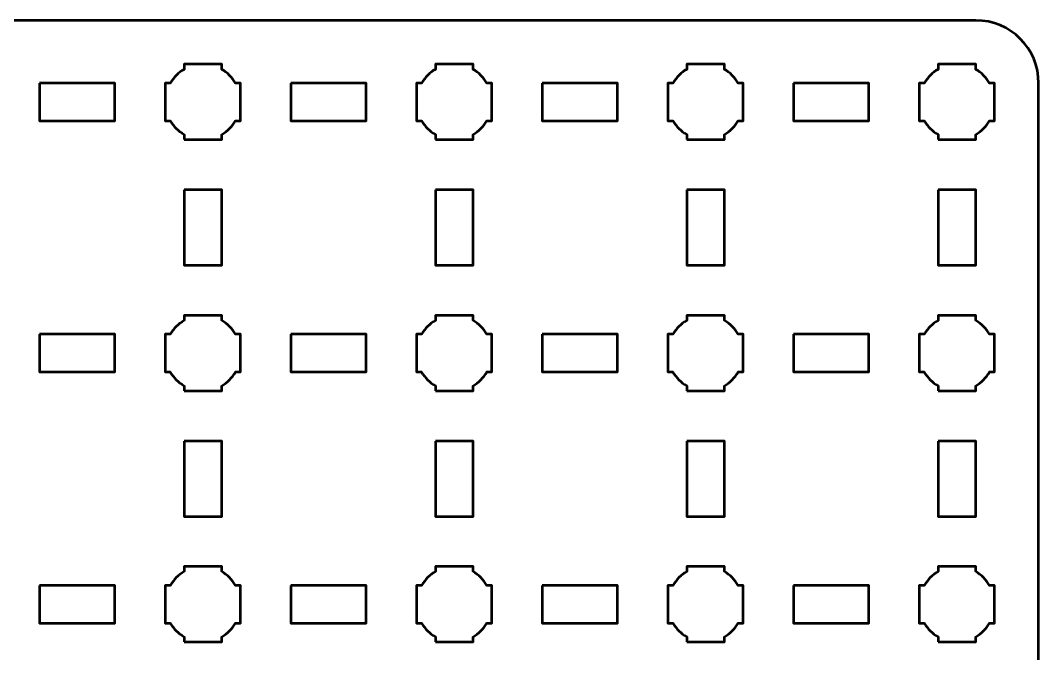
# Model space of a CAD drawing. Header units: centimetres. Extents: x -244 to 242, y -245 to 234.
# Drawn here: x -195.95 to -187.85, y -81.24 to -76.2 of the extents above; entities that cross this region are included whole.
import ezdxf

# ---------------------------------------------------------------- set-up
doc = ezdxf.new("R2010")
doc.units = ezdxf.units.CM
doc.header["$MEASUREMENT"] = 0
doc.layers.add('Layer 1', color=7, linetype='Continuous')

msp = doc.modelspace()

# ---------------------------------------------------------------- linework, layer by layer
at = {"layer": 'Layer 1', "lineweight": 53}
for points, knots in [([(-202.64993, -76.19995), (-202.64993, -76.19995), (-188.35007, -76.19995), (-188.35007, -76.19995), (-188.35007, -76.19995), (-188.07293, -76.19995), (-187.84997, -76.42305), (-187.84997, -76.70005), (-187.84997, -76.70005), (-187.84997, -76.70005), (-187.84997, -84.99995), (-187.84997, -84.99995), (-187.84997, -84.99995), (-187.84997, -85.27695), (-188.07293, -85.50005), (-188.35007, -85.50005), (-188.35007, -85.50005), (-188.35007, -85.50005), (-202.64993, -85.50005), (-202.64993, -85.50005), (-202.64993, -85.50005), (-202.92693, -85.50005), (-203.15003, -85.27695), (-203.15003, -84.99995), (-203.15003, -84.99995), (-203.15003, -84.99995), (-203.15003, -76.70005), (-203.15003, -76.70005), (-203.15003, -76.70005), (-203.15003, -76.42305), (-202.92693, -76.19995), (-202.64993, -76.19995)], [0, 0, 0, 0, 0.125, 0.125, 0.125, 0.125, 0.25, 0.25, 0.25, 0.25, 0.375, 0.375, 0.375, 0.375, 0.5, 0.5, 0.5, 0.5, 0.625, 0.625, 0.625, 0.625, 0.75, 0.75, 0.75, 0.75, 0.875, 0.875, 0.875, 0.875, 1, 1, 1, 1]), ([(-194.65003, -77.14998), (-194.65003, -77.14998), (-194.65003, -77.10987), (-194.65003, -77.10987), (-194.65003, -77.10987), (-194.69551, -77.08355), (-194.73354, -77.04552), (-194.75985, -77.00005), (-194.75985, -77.00005), (-194.75985, -77.00005), (-194.79996, -77.00005), (-194.79996, -77.00005), (-194.79996, -77.00005), (-194.79996, -77.00005), (-194.79996, -76.84998), (-194.79996, -76.84998), (-194.79996, -76.84998), (-194.79996, -76.84998), (-194.79996, -76.70005), (-194.79996, -76.70005), (-194.79996, -76.70005), (-194.79996, -76.70005), (-194.75985, -76.70005), (-194.75985, -76.70005), (-194.75985, -76.70005), (-194.73354, -76.65444), (-194.69551, -76.61651), (-194.65003, -76.59019), (-194.65003, -76.59019), (-194.65003, -76.59019), (-194.65003, -76.54998), (-194.65003, -76.54998), (-194.65003, -76.54998), (-194.65003, -76.54998), (-194.49996, -76.54998), (-194.49996, -76.54998), (-194.49996, -76.54998), (-194.49996, -76.54998), (-194.35003, -76.54998), (-194.35003, -76.54998), (-194.35003, -76.54998), (-194.35003, -76.54998), (-194.35003, -76.59019), (-194.35003, -76.59019), (-194.35003, -76.59019), (-194.30442, -76.61651), (-194.26653, -76.65444), (-194.24021, -76.70005), (-194.24021, -76.70005), (-194.24021, -76.70005), (-194.19996, -76.70005), (-194.19996, -76.70005), (-194.19996, -76.70005), (-194.19996, -76.70005), (-194.19996, -76.84998), (-194.19996, -76.84998), (-194.19996, -76.84998), (-194.19996, -76.84998), (-194.19996, -77.00005), (-194.19996, -77.00005), (-194.19996, -77.00005), (-194.19996, -77.00005), (-194.24021, -77.00005), (-194.24021, -77.00005), (-194.24021, -77.00005), (-194.26653, -77.04552), (-194.30442, -77.08355), (-194.35003, -77.10987), (-194.35003, -77.10987), (-194.35003, -77.10987), (-194.35003, -77.14998), (-194.35003, -77.14998), (-194.35003, -77.14998), (-194.35003, -77.14998), (-194.49996, -77.14998), (-194.49996, -77.14998), (-194.49996, -77.14998), (-194.49996, -77.14998), (-194.65003, -77.14998), (-194.65003, -77.14998)], [0, 0, 0, 0, 0.05, 0.05, 0.05, 0.05, 0.1, 0.1, 0.1, 0.1, 0.15, 0.15, 0.15, 0.15, 0.2, 0.2, 0.2, 0.2, 0.25, 0.25, 0.25, 0.25, 0.3, 0.3, 0.3, 0.3, 0.35, 0.35, 0.35, 0.35, 0.4, 0.4, 0.4, 0.4, 0.45, 0.45, 0.45, 0.45, 0.5, 0.5, 0.5, 0.5, 0.55, 0.55, 0.55, 0.55, 0.6, 0.6, 0.6, 0.6, 0.65, 0.65, 0.65, 0.65, 0.7, 0.7, 0.7, 0.7, 0.75, 0.75, 0.75, 0.75, 0.8, 0.8, 0.8, 0.8, 0.85, 0.85, 0.85, 0.85, 0.9, 0.9, 0.9, 0.9, 0.95, 0.95, 0.95, 0.95, 1, 1, 1, 1]), ([(-192.65007, -77.14998), (-192.65007, -77.14998), (-192.65007, -77.10987), (-192.65007, -77.10987), (-192.65007, -77.10987), (-192.69554, -77.08355), (-192.73346, -77.04552), (-192.75992, -77.00005), (-192.75992, -77.00005), (-192.75992, -77.00005), (-192.8, -77.00005), (-192.8, -77.00005), (-192.8, -77.00005), (-192.8, -77.00005), (-192.8, -76.84998), (-192.8, -76.84998), (-192.8, -76.84998), (-192.8, -76.84998), (-192.8, -76.70005), (-192.8, -76.70005), (-192.8, -76.70005), (-192.8, -76.70005), (-192.75992, -76.70005), (-192.75992, -76.70005), (-192.75992, -76.70005), (-192.73346, -76.65444), (-192.69554, -76.61651), (-192.65007, -76.59019), (-192.65007, -76.59019), (-192.65007, -76.59019), (-192.65007, -76.54998), (-192.65007, -76.54998), (-192.65007, -76.54998), (-192.65007, -76.54998), (-192.49999, -76.54998), (-192.49999, -76.54998), (-192.49999, -76.54998), (-192.49999, -76.54998), (-192.35006, -76.54998), (-192.35006, -76.54998), (-192.35006, -76.54998), (-192.35006, -76.54998), (-192.35006, -76.59019), (-192.35006, -76.59019), (-192.35006, -76.59019), (-192.30449, -76.61651), (-192.26656, -76.65444), (-192.2401, -76.70005), (-192.2401, -76.70005), (-192.2401, -76.70005), (-192.20003, -76.70005), (-192.20003, -76.70005), (-192.20003, -76.70005), (-192.20003, -76.70005), (-192.20003, -76.84998), (-192.20003, -76.84998), (-192.20003, -76.84998), (-192.20003, -76.84998), (-192.20003, -77.00005), (-192.20003, -77.00005), (-192.20003, -77.00005), (-192.20003, -77.00005), (-192.2401, -77.00005), (-192.2401, -77.00005), (-192.2401, -77.00005), (-192.26656, -77.04552), (-192.30449, -77.08355), (-192.35006, -77.10987), (-192.35006, -77.10987), (-192.35006, -77.10987), (-192.35006, -77.14998), (-192.35006, -77.14998), (-192.35006, -77.14998), (-192.35006, -77.14998), (-192.49999, -77.14998), (-192.49999, -77.14998), (-192.49999, -77.14998), (-192.49999, -77.14998), (-192.65007, -77.14998), (-192.65007, -77.14998)], [0, 0, 0, 0, 0.05, 0.05, 0.05, 0.05, 0.1, 0.1, 0.1, 0.1, 0.15, 0.15, 0.15, 0.15, 0.2, 0.2, 0.2, 0.2, 0.25, 0.25, 0.25, 0.25, 0.3, 0.3, 0.3, 0.3, 0.35, 0.35, 0.35, 0.35, 0.4, 0.4, 0.4, 0.4, 0.45, 0.45, 0.45, 0.45, 0.5, 0.5, 0.5, 0.5, 0.55, 0.55, 0.55, 0.55, 0.6, 0.6, 0.6, 0.6, 0.65, 0.65, 0.65, 0.65, 0.7, 0.7, 0.7, 0.7, 0.75, 0.75, 0.75, 0.75, 0.8, 0.8, 0.8, 0.8, 0.85, 0.85, 0.85, 0.85, 0.9, 0.9, 0.9, 0.9, 0.95, 0.95, 0.95, 0.95, 1, 1, 1, 1]), ([(-190.64999, -77.14998), (-190.64999, -77.14998), (-190.64999, -77.10987), (-190.64999, -77.10987), (-190.64999, -77.10987), (-190.69561, -77.08355), (-190.7335, -77.04552), (-190.75981, -77.00005), (-190.75981, -77.00005), (-190.75981, -77.00005), (-190.80006, -77.00005), (-190.80006, -77.00005), (-190.80006, -77.00005), (-190.80006, -77.00005), (-190.80006, -76.84998), (-190.80006, -76.84998), (-190.80006, -76.84998), (-190.80006, -76.84998), (-190.80006, -76.70005), (-190.80006, -76.70005), (-190.80006, -76.70005), (-190.80006, -76.70005), (-190.75981, -76.70005), (-190.75981, -76.70005), (-190.75981, -76.70005), (-190.7335, -76.65444), (-190.69561, -76.61651), (-190.64999, -76.59019), (-190.64999, -76.59019), (-190.64999, -76.59019), (-190.64999, -76.54998), (-190.64999, -76.54998), (-190.64999, -76.54998), (-190.64999, -76.54998), (-190.50006, -76.54998), (-190.50006, -76.54998), (-190.50006, -76.54998), (-190.50006, -76.54998), (-190.34999, -76.54998), (-190.34999, -76.54998), (-190.34999, -76.54998), (-190.34999, -76.54998), (-190.34999, -76.59019), (-190.34999, -76.59019), (-190.34999, -76.59019), (-190.30452, -76.61651), (-190.26649, -76.65444), (-190.24017, -76.70005), (-190.24017, -76.70005), (-190.24017, -76.70005), (-190.20006, -76.70005), (-190.20006, -76.70005), (-190.20006, -76.70005), (-190.20006, -76.70005), (-190.20006, -76.84998), (-190.20006, -76.84998), (-190.20006, -76.84998), (-190.20006, -76.84998), (-190.20006, -77.00005), (-190.20006, -77.00005), (-190.20006, -77.00005), (-190.20006, -77.00005), (-190.24017, -77.00005), (-190.24017, -77.00005), (-190.24017, -77.00005), (-190.26649, -77.04552), (-190.30452, -77.08355), (-190.34999, -77.10987), (-190.34999, -77.10987), (-190.34999, -77.10987), (-190.34999, -77.14998), (-190.34999, -77.14998), (-190.34999, -77.14998), (-190.34999, -77.14998), (-190.50006, -77.14998), (-190.50006, -77.14998), (-190.50006, -77.14998), (-190.50006, -77.14998), (-190.64999, -77.14998), (-190.64999, -77.14998)], [0, 0, 0, 0, 0.05, 0.05, 0.05, 0.05, 0.1, 0.1, 0.1, 0.1, 0.15, 0.15, 0.15, 0.15, 0.2, 0.2, 0.2, 0.2, 0.25, 0.25, 0.25, 0.25, 0.3, 0.3, 0.3, 0.3, 0.35, 0.35, 0.35, 0.35, 0.4, 0.4, 0.4, 0.4, 0.45, 0.45, 0.45, 0.45, 0.5, 0.5, 0.5, 0.5, 0.55, 0.55, 0.55, 0.55, 0.6, 0.6, 0.6, 0.6, 0.65, 0.65, 0.65, 0.65, 0.7, 0.7, 0.7, 0.7, 0.75, 0.75, 0.75, 0.75, 0.8, 0.8, 0.8, 0.8, 0.85, 0.85, 0.85, 0.85, 0.9, 0.9, 0.9, 0.9, 0.95, 0.95, 0.95, 0.95, 1, 1, 1, 1]), ([(-188.65007, -77.14998), (-188.65007, -77.14998), (-188.65007, -77.10987), (-188.65007, -77.10987), (-188.65007, -77.10987), (-188.69554, -77.08355), (-188.73357, -77.04552), (-188.75989, -77.00005), (-188.75989, -77.00005), (-188.75989, -77.00005), (-188.8, -77.00005), (-188.8, -77.00005), (-188.8, -77.00005), (-188.8, -77.00005), (-188.8, -76.84998), (-188.8, -76.84998), (-188.8, -76.84998), (-188.8, -76.84998), (-188.8, -76.70005), (-188.8, -76.70005), (-188.8, -76.70005), (-188.8, -76.70005), (-188.75989, -76.70005), (-188.75989, -76.70005), (-188.75989, -76.70005), (-188.73357, -76.65444), (-188.69554, -76.61651), (-188.65007, -76.59019), (-188.65007, -76.59019), (-188.65007, -76.59019), (-188.65007, -76.54998), (-188.65007, -76.54998), (-188.65007, -76.54998), (-188.65007, -76.54998), (-188.5, -76.54998), (-188.5, -76.54998), (-188.5, -76.54998), (-188.5, -76.54998), (-188.35007, -76.54998), (-188.35007, -76.54998), (-188.35007, -76.54998), (-188.35007, -76.54998), (-188.35007, -76.59019), (-188.35007, -76.59019), (-188.35007, -76.59019), (-188.30445, -76.61651), (-188.26657, -76.65444), (-188.24021, -76.70005), (-188.24021, -76.70005), (-188.24021, -76.70005), (-188.2, -76.70005), (-188.2, -76.70005), (-188.2, -76.70005), (-188.2, -76.70005), (-188.2, -76.84998), (-188.2, -76.84998), (-188.2, -76.84998), (-188.2, -76.84998), (-188.2, -77.00005), (-188.2, -77.00005), (-188.2, -77.00005), (-188.2, -77.00005), (-188.24021, -77.00005), (-188.24021, -77.00005), (-188.24021, -77.00005), (-188.26657, -77.04552), (-188.30445, -77.08355), (-188.35007, -77.10987), (-188.35007, -77.10987), (-188.35007, -77.10987), (-188.35007, -77.14998), (-188.35007, -77.14998), (-188.35007, -77.14998), (-188.35007, -77.14998), (-188.5, -77.14998), (-188.5, -77.14998), (-188.5, -77.14998), (-188.5, -77.14998), (-188.65007, -77.14998), (-188.65007, -77.14998)], [0, 0, 0, 0, 0.05, 0.05, 0.05, 0.05, 0.1, 0.1, 0.1, 0.1, 0.15, 0.15, 0.15, 0.15, 0.2, 0.2, 0.2, 0.2, 0.25, 0.25, 0.25, 0.25, 0.3, 0.3, 0.3, 0.3, 0.35, 0.35, 0.35, 0.35, 0.4, 0.4, 0.4, 0.4, 0.45, 0.45, 0.45, 0.45, 0.5, 0.5, 0.5, 0.5, 0.55, 0.55, 0.55, 0.55, 0.6, 0.6, 0.6, 0.6, 0.65, 0.65, 0.65, 0.65, 0.7, 0.7, 0.7, 0.7, 0.75, 0.75, 0.75, 0.75, 0.8, 0.8, 0.8, 0.8, 0.85, 0.85, 0.85, 0.85, 0.9, 0.9, 0.9, 0.9, 0.95, 0.95, 0.95, 0.95, 1, 1, 1, 1]), ([(-195.79998, -76.70005), (-195.79998, -76.70005), (-195.19998, -76.70005), (-195.19998, -76.70005), (-195.19998, -76.70005), (-195.19998, -76.70005), (-195.19998, -77.00005), (-195.19998, -77.00005), (-195.19998, -77.00005), (-195.19998, -77.00005), (-195.79998, -77.00005), (-195.79998, -77.00005), (-195.79998, -77.00005), (-195.79998, -77.00005), (-195.79998, -76.70005), (-195.79998, -76.70005)], [0, 0, 0, 0, 0.25, 0.25, 0.25, 0.25, 0.5, 0.5, 0.5, 0.5, 0.75, 0.75, 0.75, 0.75, 1, 1, 1, 1]), ([(-193.80005, -76.70005), (-193.80005, -76.70005), (-193.20005, -76.70005), (-193.20005, -76.70005), (-193.20005, -76.70005), (-193.20005, -76.70005), (-193.20005, -77.00005), (-193.20005, -77.00005), (-193.20005, -77.00005), (-193.20005, -77.00005), (-193.80005, -77.00005), (-193.80005, -77.00005), (-193.80005, -77.00005), (-193.80005, -77.00005), (-193.80005, -76.70005), (-193.80005, -76.70005)], [0, 0, 0, 0, 0.25, 0.25, 0.25, 0.25, 0.5, 0.5, 0.5, 0.5, 0.75, 0.75, 0.75, 0.75, 1, 1, 1, 1]), ([(-191.79998, -76.70005), (-191.79998, -76.70005), (-191.19997, -76.70005), (-191.19997, -76.70005), (-191.19997, -76.70005), (-191.19997, -76.70005), (-191.19997, -77.00005), (-191.19997, -77.00005), (-191.19997, -77.00005), (-191.19997, -77.00005), (-191.79998, -77.00005), (-191.79998, -77.00005), (-191.79998, -77.00005), (-191.79998, -77.00005), (-191.79998, -76.70005), (-191.79998, -76.70005)], [0, 0, 0, 0, 0.25, 0.25, 0.25, 0.25, 0.5, 0.5, 0.5, 0.5, 0.75, 0.75, 0.75, 0.75, 1, 1, 1, 1]), ([(-189.80001, -76.70005), (-189.80001, -76.70005), (-189.20001, -76.70005), (-189.20001, -76.70005), (-189.20001, -76.70005), (-189.20001, -76.70005), (-189.20001, -77.00005), (-189.20001, -77.00005), (-189.20001, -77.00005), (-189.20001, -77.00005), (-189.80001, -77.00005), (-189.80001, -77.00005), (-189.80001, -77.00005), (-189.80001, -77.00005), (-189.80001, -76.70005), (-189.80001, -76.70005)], [0, 0, 0, 0, 0.25, 0.25, 0.25, 0.25, 0.5, 0.5, 0.5, 0.5, 0.75, 0.75, 0.75, 0.75, 1, 1, 1, 1]), ([(-194.65003, -77.55), (-194.65003, -77.55), (-194.35003, -77.55), (-194.35003, -77.55), (-194.35003, -77.55), (-194.35003, -77.55), (-194.35003, -78.15), (-194.35003, -78.15), (-194.35003, -78.15), (-194.35003, -78.15), (-194.65003, -78.15), (-194.65003, -78.15), (-194.65003, -78.15), (-194.65003, -78.15), (-194.65003, -77.55), (-194.65003, -77.55)], [0, 0, 0, 0, 0.25, 0.25, 0.25, 0.25, 0.5, 0.5, 0.5, 0.5, 0.75, 0.75, 0.75, 0.75, 1, 1, 1, 1]), ([(-192.64993, -77.55), (-192.64993, -77.55), (-192.34992, -77.55), (-192.34992, -77.55), (-192.34992, -77.55), (-192.34992, -77.55), (-192.34992, -78.15), (-192.34992, -78.15), (-192.34992, -78.15), (-192.34992, -78.15), (-192.64993, -78.15), (-192.64993, -78.15), (-192.64993, -78.15), (-192.64993, -78.15), (-192.64993, -77.55), (-192.64993, -77.55)], [0, 0, 0, 0, 0.25, 0.25, 0.25, 0.25, 0.5, 0.5, 0.5, 0.5, 0.75, 0.75, 0.75, 0.75, 1, 1, 1, 1]), ([(-190.64999, -77.55), (-190.64999, -77.55), (-190.34999, -77.55), (-190.34999, -77.55), (-190.34999, -77.55), (-190.34999, -77.55), (-190.34999, -78.15), (-190.34999, -78.15), (-190.34999, -78.15), (-190.34999, -78.15), (-190.64999, -78.15), (-190.64999, -78.15), (-190.64999, -78.15), (-190.64999, -78.15), (-190.64999, -77.55), (-190.64999, -77.55)], [0, 0, 0, 0, 0.25, 0.25, 0.25, 0.25, 0.5, 0.5, 0.5, 0.5, 0.75, 0.75, 0.75, 0.75, 1, 1, 1, 1]), ([(-188.65007, -77.55), (-188.65007, -77.55), (-188.35007, -77.55), (-188.35007, -77.55), (-188.35007, -77.55), (-188.35007, -77.55), (-188.35007, -78.15), (-188.35007, -78.15), (-188.35007, -78.15), (-188.35007, -78.15), (-188.65007, -78.15), (-188.65007, -78.15), (-188.65007, -78.15), (-188.65007, -78.15), (-188.65007, -77.55), (-188.65007, -77.55)], [0, 0, 0, 0, 0.25, 0.25, 0.25, 0.25, 0.5, 0.5, 0.5, 0.5, 0.75, 0.75, 0.75, 0.75, 1, 1, 1, 1]), ([(-194.65003, -79.15006), (-194.65003, -79.15006), (-194.65003, -79.1098), (-194.65003, -79.1098), (-194.65003, -79.1098), (-194.69551, -79.08349), (-194.73354, -79.04546), (-194.75985, -78.99998), (-194.75985, -78.99998), (-194.75985, -78.99998), (-194.79996, -78.99998), (-194.79996, -78.99998), (-194.79996, -78.99998), (-194.79996, -78.99998), (-194.79996, -78.85005), (-194.79996, -78.85005), (-194.79996, -78.85005), (-194.79996, -78.85005), (-194.79996, -78.69998), (-194.79996, -78.69998), (-194.79996, -78.69998), (-194.79996, -78.69998), (-194.75985, -78.69998), (-194.75985, -78.69998), (-194.75985, -78.69998), (-194.73354, -78.65451), (-194.69551, -78.61648), (-194.65003, -78.59016), (-194.65003, -78.59016), (-194.65003, -78.59016), (-194.65003, -78.55005), (-194.65003, -78.55005), (-194.65003, -78.55005), (-194.65003, -78.55005), (-194.49996, -78.55005), (-194.49996, -78.55005), (-194.49996, -78.55005), (-194.49996, -78.55005), (-194.35003, -78.55005), (-194.35003, -78.55005), (-194.35003, -78.55005), (-194.35003, -78.55005), (-194.35003, -78.59016), (-194.35003, -78.59016), (-194.35003, -78.59016), (-194.30442, -78.61648), (-194.26653, -78.65451), (-194.24021, -78.69998), (-194.24021, -78.69998), (-194.24021, -78.69998), (-194.19996, -78.69998), (-194.19996, -78.69998), (-194.19996, -78.69998), (-194.19996, -78.69998), (-194.19996, -78.85005), (-194.19996, -78.85005), (-194.19996, -78.85005), (-194.19996, -78.85005), (-194.19996, -78.99998), (-194.19996, -78.99998), (-194.19996, -78.99998), (-194.19996, -78.99998), (-194.24021, -78.99998), (-194.24021, -78.99998), (-194.24021, -78.99998), (-194.26653, -79.04546), (-194.30442, -79.08349), (-194.35003, -79.1098), (-194.35003, -79.1098), (-194.35003, -79.1098), (-194.35003, -79.15006), (-194.35003, -79.15006), (-194.35003, -79.15006), (-194.35003, -79.15006), (-194.49996, -79.15006), (-194.49996, -79.15006), (-194.49996, -79.15006), (-194.49996, -79.15006), (-194.65003, -79.15006), (-194.65003, -79.15006)], [0, 0, 0, 0, 0.05, 0.05, 0.05, 0.05, 0.1, 0.1, 0.1, 0.1, 0.15, 0.15, 0.15, 0.15, 0.2, 0.2, 0.2, 0.2, 0.25, 0.25, 0.25, 0.25, 0.3, 0.3, 0.3, 0.3, 0.35, 0.35, 0.35, 0.35, 0.4, 0.4, 0.4, 0.4, 0.45, 0.45, 0.45, 0.45, 0.5, 0.5, 0.5, 0.5, 0.55, 0.55, 0.55, 0.55, 0.6, 0.6, 0.6, 0.6, 0.65, 0.65, 0.65, 0.65, 0.7, 0.7, 0.7, 0.7, 0.75, 0.75, 0.75, 0.75, 0.8, 0.8, 0.8, 0.8, 0.85, 0.85, 0.85, 0.85, 0.9, 0.9, 0.9, 0.9, 0.95, 0.95, 0.95, 0.95, 1, 1, 1, 1]), ([(-192.65007, -79.15006), (-192.65007, -79.15006), (-192.65007, -79.1098), (-192.65007, -79.1098), (-192.65007, -79.1098), (-192.69554, -79.08349), (-192.73346, -79.04546), (-192.75992, -78.99998), (-192.75992, -78.99998), (-192.75992, -78.99998), (-192.8, -78.99998), (-192.8, -78.99998), (-192.8, -78.99998), (-192.8, -78.99998), (-192.8, -78.85005), (-192.8, -78.85005), (-192.8, -78.85005), (-192.8, -78.85005), (-192.8, -78.69998), (-192.8, -78.69998), (-192.8, -78.69998), (-192.8, -78.69998), (-192.75992, -78.69998), (-192.75992, -78.69998), (-192.75992, -78.69998), (-192.73346, -78.65451), (-192.69554, -78.61648), (-192.65007, -78.59016), (-192.65007, -78.59016), (-192.65007, -78.59016), (-192.65007, -78.55005), (-192.65007, -78.55005), (-192.65007, -78.55005), (-192.65007, -78.55005), (-192.49999, -78.55005), (-192.49999, -78.55005), (-192.49999, -78.55005), (-192.49999, -78.55005), (-192.35006, -78.55005), (-192.35006, -78.55005), (-192.35006, -78.55005), (-192.35006, -78.55005), (-192.35006, -78.59016), (-192.35006, -78.59016), (-192.35006, -78.59016), (-192.30449, -78.61648), (-192.26656, -78.65451), (-192.2401, -78.69998), (-192.2401, -78.69998), (-192.2401, -78.69998), (-192.20003, -78.69998), (-192.20003, -78.69998), (-192.20003, -78.69998), (-192.20003, -78.69998), (-192.20003, -78.85005), (-192.20003, -78.85005), (-192.20003, -78.85005), (-192.20003, -78.85005), (-192.20003, -78.99998), (-192.20003, -78.99998), (-192.20003, -78.99998), (-192.20003, -78.99998), (-192.2401, -78.99998), (-192.2401, -78.99998), (-192.2401, -78.99998), (-192.26656, -79.04546), (-192.30449, -79.08349), (-192.35006, -79.1098), (-192.35006, -79.1098), (-192.35006, -79.1098), (-192.35006, -79.15006), (-192.35006, -79.15006), (-192.35006, -79.15006), (-192.35006, -79.15006), (-192.49999, -79.15006), (-192.49999, -79.15006), (-192.49999, -79.15006), (-192.49999, -79.15006), (-192.65007, -79.15006), (-192.65007, -79.15006)], [0, 0, 0, 0, 0.05, 0.05, 0.05, 0.05, 0.1, 0.1, 0.1, 0.1, 0.15, 0.15, 0.15, 0.15, 0.2, 0.2, 0.2, 0.2, 0.25, 0.25, 0.25, 0.25, 0.3, 0.3, 0.3, 0.3, 0.35, 0.35, 0.35, 0.35, 0.4, 0.4, 0.4, 0.4, 0.45, 0.45, 0.45, 0.45, 0.5, 0.5, 0.5, 0.5, 0.55, 0.55, 0.55, 0.55, 0.6, 0.6, 0.6, 0.6, 0.65, 0.65, 0.65, 0.65, 0.7, 0.7, 0.7, 0.7, 0.75, 0.75, 0.75, 0.75, 0.8, 0.8, 0.8, 0.8, 0.85, 0.85, 0.85, 0.85, 0.9, 0.9, 0.9, 0.9, 0.95, 0.95, 0.95, 0.95, 1, 1, 1, 1]), ([(-190.64999, -79.15006), (-190.64999, -79.15006), (-190.64999, -79.1098), (-190.64999, -79.1098), (-190.64999, -79.1098), (-190.69561, -79.08349), (-190.7335, -79.04546), (-190.75981, -78.99998), (-190.75981, -78.99998), (-190.75981, -78.99998), (-190.80006, -78.99998), (-190.80006, -78.99998), (-190.80006, -78.99998), (-190.80006, -78.99998), (-190.80006, -78.85005), (-190.80006, -78.85005), (-190.80006, -78.85005), (-190.80006, -78.85005), (-190.80006, -78.69998), (-190.80006, -78.69998), (-190.80006, -78.69998), (-190.80006, -78.69998), (-190.75981, -78.69998), (-190.75981, -78.69998), (-190.75981, -78.69998), (-190.7335, -78.65451), (-190.69561, -78.61648), (-190.64999, -78.59016), (-190.64999, -78.59016), (-190.64999, -78.59016), (-190.64999, -78.55005), (-190.64999, -78.55005), (-190.64999, -78.55005), (-190.64999, -78.55005), (-190.50006, -78.55005), (-190.50006, -78.55005), (-190.50006, -78.55005), (-190.50006, -78.55005), (-190.34999, -78.55005), (-190.34999, -78.55005), (-190.34999, -78.55005), (-190.34999, -78.55005), (-190.34999, -78.59016), (-190.34999, -78.59016), (-190.34999, -78.59016), (-190.30452, -78.61648), (-190.26649, -78.65451), (-190.24017, -78.69998), (-190.24017, -78.69998), (-190.24017, -78.69998), (-190.20006, -78.69998), (-190.20006, -78.69998), (-190.20006, -78.69998), (-190.20006, -78.69998), (-190.20006, -78.85005), (-190.20006, -78.85005), (-190.20006, -78.85005), (-190.20006, -78.85005), (-190.20006, -78.99998), (-190.20006, -78.99998), (-190.20006, -78.99998), (-190.20006, -78.99998), (-190.24017, -78.99998), (-190.24017, -78.99998), (-190.24017, -78.99998), (-190.26649, -79.04546), (-190.30452, -79.08349), (-190.34999, -79.1098), (-190.34999, -79.1098), (-190.34999, -79.1098), (-190.34999, -79.15006), (-190.34999, -79.15006), (-190.34999, -79.15006), (-190.34999, -79.15006), (-190.50006, -79.15006), (-190.50006, -79.15006), (-190.50006, -79.15006), (-190.50006, -79.15006), (-190.64999, -79.15006), (-190.64999, -79.15006)], [0, 0, 0, 0, 0.05, 0.05, 0.05, 0.05, 0.1, 0.1, 0.1, 0.1, 0.15, 0.15, 0.15, 0.15, 0.2, 0.2, 0.2, 0.2, 0.25, 0.25, 0.25, 0.25, 0.3, 0.3, 0.3, 0.3, 0.35, 0.35, 0.35, 0.35, 0.4, 0.4, 0.4, 0.4, 0.45, 0.45, 0.45, 0.45, 0.5, 0.5, 0.5, 0.5, 0.55, 0.55, 0.55, 0.55, 0.6, 0.6, 0.6, 0.6, 0.65, 0.65, 0.65, 0.65, 0.7, 0.7, 0.7, 0.7, 0.75, 0.75, 0.75, 0.75, 0.8, 0.8, 0.8, 0.8, 0.85, 0.85, 0.85, 0.85, 0.9, 0.9, 0.9, 0.9, 0.95, 0.95, 0.95, 0.95, 1, 1, 1, 1]), ([(-188.65007, -79.15006), (-188.65007, -79.15006), (-188.65007, -79.1098), (-188.65007, -79.1098), (-188.65007, -79.1098), (-188.69554, -79.08349), (-188.73357, -79.04546), (-188.75989, -78.99998), (-188.75989, -78.99998), (-188.75989, -78.99998), (-188.8, -78.99998), (-188.8, -78.99998), (-188.8, -78.99998), (-188.8, -78.99998), (-188.8, -78.85005), (-188.8, -78.85005), (-188.8, -78.85005), (-188.8, -78.85005), (-188.8, -78.69998), (-188.8, -78.69998), (-188.8, -78.69998), (-188.8, -78.69998), (-188.75989, -78.69998), (-188.75989, -78.69998), (-188.75989, -78.69998), (-188.73357, -78.65451), (-188.69554, -78.61648), (-188.65007, -78.59016), (-188.65007, -78.59016), (-188.65007, -78.59016), (-188.65007, -78.55005), (-188.65007, -78.55005), (-188.65007, -78.55005), (-188.65007, -78.55005), (-188.5, -78.55005), (-188.5, -78.55005), (-188.5, -78.55005), (-188.5, -78.55005), (-188.35007, -78.55005), (-188.35007, -78.55005), (-188.35007, -78.55005), (-188.35007, -78.55005), (-188.35007, -78.59016), (-188.35007, -78.59016), (-188.35007, -78.59016), (-188.30445, -78.61648), (-188.26657, -78.65451), (-188.24021, -78.69998), (-188.24021, -78.69998), (-188.24021, -78.69998), (-188.2, -78.69998), (-188.2, -78.69998), (-188.2, -78.69998), (-188.2, -78.69998), (-188.2, -78.85005), (-188.2, -78.85005), (-188.2, -78.85005), (-188.2, -78.85005), (-188.2, -78.99998), (-188.2, -78.99998), (-188.2, -78.99998), (-188.2, -78.99998), (-188.24021, -78.99998), (-188.24021, -78.99998), (-188.24021, -78.99998), (-188.26657, -79.04546), (-188.30445, -79.08349), (-188.35007, -79.1098), (-188.35007, -79.1098), (-188.35007, -79.1098), (-188.35007, -79.15006), (-188.35007, -79.15006), (-188.35007, -79.15006), (-188.35007, -79.15006), (-188.5, -79.15006), (-188.5, -79.15006), (-188.5, -79.15006), (-188.5, -79.15006), (-188.65007, -79.15006), (-188.65007, -79.15006)], [0, 0, 0, 0, 0.05, 0.05, 0.05, 0.05, 0.1, 0.1, 0.1, 0.1, 0.15, 0.15, 0.15, 0.15, 0.2, 0.2, 0.2, 0.2, 0.25, 0.25, 0.25, 0.25, 0.3, 0.3, 0.3, 0.3, 0.35, 0.35, 0.35, 0.35, 0.4, 0.4, 0.4, 0.4, 0.45, 0.45, 0.45, 0.45, 0.5, 0.5, 0.5, 0.5, 0.55, 0.55, 0.55, 0.55, 0.6, 0.6, 0.6, 0.6, 0.65, 0.65, 0.65, 0.65, 0.7, 0.7, 0.7, 0.7, 0.75, 0.75, 0.75, 0.75, 0.8, 0.8, 0.8, 0.8, 0.85, 0.85, 0.85, 0.85, 0.9, 0.9, 0.9, 0.9, 0.95, 0.95, 0.95, 0.95, 1, 1, 1, 1]), ([(-195.79998, -78.69998), (-195.79998, -78.69998), (-195.19998, -78.69998), (-195.19998, -78.69998), (-195.19998, -78.69998), (-195.19998, -78.69998), (-195.19998, -78.99998), (-195.19998, -78.99998), (-195.19998, -78.99998), (-195.19998, -78.99998), (-195.79998, -78.99998), (-195.79998, -78.99998), (-195.79998, -78.99998), (-195.79998, -78.99998), (-195.79998, -78.69998), (-195.79998, -78.69998)], [0, 0, 0, 0, 0.25, 0.25, 0.25, 0.25, 0.5, 0.5, 0.5, 0.5, 0.75, 0.75, 0.75, 0.75, 1, 1, 1, 1]), ([(-193.80005, -78.69998), (-193.80005, -78.69998), (-193.20005, -78.69998), (-193.20005, -78.69998), (-193.20005, -78.69998), (-193.20005, -78.69998), (-193.20005, -78.99998), (-193.20005, -78.99998), (-193.20005, -78.99998), (-193.20005, -78.99998), (-193.80005, -78.99998), (-193.80005, -78.99998), (-193.80005, -78.99998), (-193.80005, -78.99998), (-193.80005, -78.69998), (-193.80005, -78.69998)], [0, 0, 0, 0, 0.25, 0.25, 0.25, 0.25, 0.5, 0.5, 0.5, 0.5, 0.75, 0.75, 0.75, 0.75, 1, 1, 1, 1]), ([(-191.79998, -78.69998), (-191.79998, -78.69998), (-191.19997, -78.69998), (-191.19997, -78.69998), (-191.19997, -78.69998), (-191.19997, -78.69998), (-191.19997, -78.99998), (-191.19997, -78.99998), (-191.19997, -78.99998), (-191.19997, -78.99998), (-191.79998, -78.99998), (-191.79998, -78.99998), (-191.79998, -78.99998), (-191.79998, -78.99998), (-191.79998, -78.69998), (-191.79998, -78.69998)], [0, 0, 0, 0, 0.25, 0.25, 0.25, 0.25, 0.5, 0.5, 0.5, 0.5, 0.75, 0.75, 0.75, 0.75, 1, 1, 1, 1]), ([(-189.80001, -78.69998), (-189.80001, -78.69998), (-189.20001, -78.69998), (-189.20001, -78.69998), (-189.20001, -78.69998), (-189.20001, -78.69998), (-189.20001, -78.99998), (-189.20001, -78.99998), (-189.20001, -78.99998), (-189.20001, -78.99998), (-189.80001, -78.99998), (-189.80001, -78.99998), (-189.80001, -78.99998), (-189.80001, -78.99998), (-189.80001, -78.69998), (-189.80001, -78.69998)], [0, 0, 0, 0, 0.25, 0.25, 0.25, 0.25, 0.5, 0.5, 0.5, 0.5, 0.75, 0.75, 0.75, 0.75, 1, 1, 1, 1]), ([(-194.65003, -79.54996), (-194.65003, -79.54996), (-194.35003, -79.54996), (-194.35003, -79.54996), (-194.35003, -79.54996), (-194.35003, -79.54996), (-194.35003, -80.14997), (-194.35003, -80.14997), (-194.35003, -80.14997), (-194.35003, -80.14997), (-194.65003, -80.14997), (-194.65003, -80.14997), (-194.65003, -80.14997), (-194.65003, -80.14997), (-194.65003, -79.54996), (-194.65003, -79.54996)], [0, 0, 0, 0, 0.25, 0.25, 0.25, 0.25, 0.5, 0.5, 0.5, 0.5, 0.75, 0.75, 0.75, 0.75, 1, 1, 1, 1]), ([(-192.64993, -79.54996), (-192.64993, -79.54996), (-192.34992, -79.54996), (-192.34992, -79.54996), (-192.34992, -79.54996), (-192.34992, -79.54996), (-192.34992, -80.14997), (-192.34992, -80.14997), (-192.34992, -80.14997), (-192.34992, -80.14997), (-192.64993, -80.14997), (-192.64993, -80.14997), (-192.64993, -80.14997), (-192.64993, -80.14997), (-192.64993, -79.54996), (-192.64993, -79.54996)], [0, 0, 0, 0, 0.25, 0.25, 0.25, 0.25, 0.5, 0.5, 0.5, 0.5, 0.75, 0.75, 0.75, 0.75, 1, 1, 1, 1]), ([(-190.64999, -79.54996), (-190.64999, -79.54996), (-190.34999, -79.54996), (-190.34999, -79.54996), (-190.34999, -79.54996), (-190.34999, -79.54996), (-190.34999, -80.14997), (-190.34999, -80.14997), (-190.34999, -80.14997), (-190.34999, -80.14997), (-190.64999, -80.14997), (-190.64999, -80.14997), (-190.64999, -80.14997), (-190.64999, -80.14997), (-190.64999, -79.54996), (-190.64999, -79.54996)], [0, 0, 0, 0, 0.25, 0.25, 0.25, 0.25, 0.5, 0.5, 0.5, 0.5, 0.75, 0.75, 0.75, 0.75, 1, 1, 1, 1]), ([(-188.65007, -79.54996), (-188.65007, -79.54996), (-188.35007, -79.54996), (-188.35007, -79.54996), (-188.35007, -79.54996), (-188.35007, -79.54996), (-188.35007, -80.14997), (-188.35007, -80.14997), (-188.35007, -80.14997), (-188.35007, -80.14997), (-188.65007, -80.14997), (-188.65007, -80.14997), (-188.65007, -80.14997), (-188.65007, -80.14997), (-188.65007, -79.54996), (-188.65007, -79.54996)], [0, 0, 0, 0, 0.25, 0.25, 0.25, 0.25, 0.5, 0.5, 0.5, 0.5, 0.75, 0.75, 0.75, 0.75, 1, 1, 1, 1]), ([(-194.65003, -81.14998), (-194.65003, -81.14998), (-194.65003, -81.1099), (-194.65003, -81.1099), (-194.65003, -81.1099), (-194.69551, -81.08344), (-194.73354, -81.04552), (-194.75985, -80.99991), (-194.75985, -80.99991), (-194.75985, -80.99991), (-194.79996, -80.99991), (-194.79996, -80.99991), (-194.79996, -80.99991), (-194.79996, -80.99991), (-194.79996, -80.84999), (-194.79996, -80.84999), (-194.79996, -80.84999), (-194.79996, -80.84999), (-194.79996, -80.69991), (-194.79996, -80.69991), (-194.79996, -80.69991), (-194.79996, -80.69991), (-194.75985, -80.69991), (-194.75985, -80.69991), (-194.75985, -80.69991), (-194.73354, -80.65444), (-194.69551, -80.61641), (-194.65003, -80.59009), (-194.65003, -80.59009), (-194.65003, -80.59009), (-194.65003, -80.54998), (-194.65003, -80.54998), (-194.65003, -80.54998), (-194.65003, -80.54998), (-194.49996, -80.54998), (-194.49996, -80.54998), (-194.49996, -80.54998), (-194.49996, -80.54998), (-194.35003, -80.54998), (-194.35003, -80.54998), (-194.35003, -80.54998), (-194.35003, -80.54998), (-194.35003, -80.59009), (-194.35003, -80.59009), (-194.35003, -80.59009), (-194.30442, -80.61641), (-194.26653, -80.65444), (-194.24021, -80.69991), (-194.24021, -80.69991), (-194.24021, -80.69991), (-194.19996, -80.69991), (-194.19996, -80.69991), (-194.19996, -80.69991), (-194.19996, -80.69991), (-194.19996, -80.84999), (-194.19996, -80.84999), (-194.19996, -80.84999), (-194.19996, -80.84999), (-194.19996, -80.99991), (-194.19996, -80.99991), (-194.19996, -80.99991), (-194.19996, -80.99991), (-194.24021, -80.99991), (-194.24021, -80.99991), (-194.24021, -80.99991), (-194.26653, -81.04552), (-194.30442, -81.08344), (-194.35003, -81.1099), (-194.35003, -81.1099), (-194.35003, -81.1099), (-194.35003, -81.14998), (-194.35003, -81.14998), (-194.35003, -81.14998), (-194.35003, -81.14998), (-194.49996, -81.14998), (-194.49996, -81.14998), (-194.49996, -81.14998), (-194.49996, -81.14998), (-194.65003, -81.14998), (-194.65003, -81.14998)], [0, 0, 0, 0, 0.05, 0.05, 0.05, 0.05, 0.1, 0.1, 0.1, 0.1, 0.15, 0.15, 0.15, 0.15, 0.2, 0.2, 0.2, 0.2, 0.25, 0.25, 0.25, 0.25, 0.3, 0.3, 0.3, 0.3, 0.35, 0.35, 0.35, 0.35, 0.4, 0.4, 0.4, 0.4, 0.45, 0.45, 0.45, 0.45, 0.5, 0.5, 0.5, 0.5, 0.55, 0.55, 0.55, 0.55, 0.6, 0.6, 0.6, 0.6, 0.65, 0.65, 0.65, 0.65, 0.7, 0.7, 0.7, 0.7, 0.75, 0.75, 0.75, 0.75, 0.8, 0.8, 0.8, 0.8, 0.85, 0.85, 0.85, 0.85, 0.9, 0.9, 0.9, 0.9, 0.95, 0.95, 0.95, 0.95, 1, 1, 1, 1]), ([(-192.65007, -81.14998), (-192.65007, -81.14998), (-192.65007, -81.1099), (-192.65007, -81.1099), (-192.65007, -81.1099), (-192.69554, -81.08344), (-192.73346, -81.04552), (-192.75992, -80.99991), (-192.75992, -80.99991), (-192.75992, -80.99991), (-192.8, -80.99991), (-192.8, -80.99991), (-192.8, -80.99991), (-192.8, -80.99991), (-192.8, -80.84999), (-192.8, -80.84999), (-192.8, -80.84999), (-192.8, -80.84999), (-192.8, -80.69991), (-192.8, -80.69991), (-192.8, -80.69991), (-192.8, -80.69991), (-192.75992, -80.69991), (-192.75992, -80.69991), (-192.75992, -80.69991), (-192.73346, -80.65444), (-192.69554, -80.61641), (-192.65007, -80.59009), (-192.65007, -80.59009), (-192.65007, -80.59009), (-192.65007, -80.54998), (-192.65007, -80.54998), (-192.65007, -80.54998), (-192.65007, -80.54998), (-192.49999, -80.54998), (-192.49999, -80.54998), (-192.49999, -80.54998), (-192.49999, -80.54998), (-192.35006, -80.54998), (-192.35006, -80.54998), (-192.35006, -80.54998), (-192.35006, -80.54998), (-192.35006, -80.59009), (-192.35006, -80.59009), (-192.35006, -80.59009), (-192.30449, -80.61641), (-192.26656, -80.65444), (-192.2401, -80.69991), (-192.2401, -80.69991), (-192.2401, -80.69991), (-192.20003, -80.69991), (-192.20003, -80.69991), (-192.20003, -80.69991), (-192.20003, -80.69991), (-192.20003, -80.84999), (-192.20003, -80.84999), (-192.20003, -80.84999), (-192.20003, -80.84999), (-192.20003, -80.99991), (-192.20003, -80.99991), (-192.20003, -80.99991), (-192.20003, -80.99991), (-192.2401, -80.99991), (-192.2401, -80.99991), (-192.2401, -80.99991), (-192.26656, -81.04552), (-192.30449, -81.08344), (-192.35006, -81.1099), (-192.35006, -81.1099), (-192.35006, -81.1099), (-192.35006, -81.14998), (-192.35006, -81.14998), (-192.35006, -81.14998), (-192.35006, -81.14998), (-192.49999, -81.14998), (-192.49999, -81.14998), (-192.49999, -81.14998), (-192.49999, -81.14998), (-192.65007, -81.14998), (-192.65007, -81.14998)], [0, 0, 0, 0, 0.05, 0.05, 0.05, 0.05, 0.1, 0.1, 0.1, 0.1, 0.15, 0.15, 0.15, 0.15, 0.2, 0.2, 0.2, 0.2, 0.25, 0.25, 0.25, 0.25, 0.3, 0.3, 0.3, 0.3, 0.35, 0.35, 0.35, 0.35, 0.4, 0.4, 0.4, 0.4, 0.45, 0.45, 0.45, 0.45, 0.5, 0.5, 0.5, 0.5, 0.55, 0.55, 0.55, 0.55, 0.6, 0.6, 0.6, 0.6, 0.65, 0.65, 0.65, 0.65, 0.7, 0.7, 0.7, 0.7, 0.75, 0.75, 0.75, 0.75, 0.8, 0.8, 0.8, 0.8, 0.85, 0.85, 0.85, 0.85, 0.9, 0.9, 0.9, 0.9, 0.95, 0.95, 0.95, 0.95, 1, 1, 1, 1]), ([(-190.64999, -81.14998), (-190.64999, -81.14998), (-190.64999, -81.1099), (-190.64999, -81.1099), (-190.64999, -81.1099), (-190.69561, -81.08344), (-190.7335, -81.04552), (-190.75981, -80.99991), (-190.75981, -80.99991), (-190.75981, -80.99991), (-190.80006, -80.99991), (-190.80006, -80.99991), (-190.80006, -80.99991), (-190.80006, -80.99991), (-190.80006, -80.84999), (-190.80006, -80.84999), (-190.80006, -80.84999), (-190.80006, -80.84999), (-190.80006, -80.69991), (-190.80006, -80.69991), (-190.80006, -80.69991), (-190.80006, -80.69991), (-190.75981, -80.69991), (-190.75981, -80.69991), (-190.75981, -80.69991), (-190.7335, -80.65444), (-190.69561, -80.61641), (-190.64999, -80.59009), (-190.64999, -80.59009), (-190.64999, -80.59009), (-190.64999, -80.54998), (-190.64999, -80.54998), (-190.64999, -80.54998), (-190.64999, -80.54998), (-190.50006, -80.54998), (-190.50006, -80.54998), (-190.50006, -80.54998), (-190.50006, -80.54998), (-190.34999, -80.54998), (-190.34999, -80.54998), (-190.34999, -80.54998), (-190.34999, -80.54998), (-190.34999, -80.59009), (-190.34999, -80.59009), (-190.34999, -80.59009), (-190.30452, -80.61641), (-190.26649, -80.65444), (-190.24017, -80.69991), (-190.24017, -80.69991), (-190.24017, -80.69991), (-190.20006, -80.69991), (-190.20006, -80.69991), (-190.20006, -80.69991), (-190.20006, -80.69991), (-190.20006, -80.84999), (-190.20006, -80.84999), (-190.20006, -80.84999), (-190.20006, -80.84999), (-190.20006, -80.99991), (-190.20006, -80.99991), (-190.20006, -80.99991), (-190.20006, -80.99991), (-190.24017, -80.99991), (-190.24017, -80.99991), (-190.24017, -80.99991), (-190.26649, -81.04552), (-190.30452, -81.08344), (-190.34999, -81.1099), (-190.34999, -81.1099), (-190.34999, -81.1099), (-190.34999, -81.14998), (-190.34999, -81.14998), (-190.34999, -81.14998), (-190.34999, -81.14998), (-190.50006, -81.14998), (-190.50006, -81.14998), (-190.50006, -81.14998), (-190.50006, -81.14998), (-190.64999, -81.14998), (-190.64999, -81.14998)], [0, 0, 0, 0, 0.05, 0.05, 0.05, 0.05, 0.1, 0.1, 0.1, 0.1, 0.15, 0.15, 0.15, 0.15, 0.2, 0.2, 0.2, 0.2, 0.25, 0.25, 0.25, 0.25, 0.3, 0.3, 0.3, 0.3, 0.35, 0.35, 0.35, 0.35, 0.4, 0.4, 0.4, 0.4, 0.45, 0.45, 0.45, 0.45, 0.5, 0.5, 0.5, 0.5, 0.55, 0.55, 0.55, 0.55, 0.6, 0.6, 0.6, 0.6, 0.65, 0.65, 0.65, 0.65, 0.7, 0.7, 0.7, 0.7, 0.75, 0.75, 0.75, 0.75, 0.8, 0.8, 0.8, 0.8, 0.85, 0.85, 0.85, 0.85, 0.9, 0.9, 0.9, 0.9, 0.95, 0.95, 0.95, 0.95, 1, 1, 1, 1]), ([(-188.65007, -81.14998), (-188.65007, -81.14998), (-188.65007, -81.1099), (-188.65007, -81.1099), (-188.65007, -81.1099), (-188.69554, -81.08344), (-188.73357, -81.04552), (-188.75989, -80.99991), (-188.75989, -80.99991), (-188.75989, -80.99991), (-188.8, -80.99991), (-188.8, -80.99991), (-188.8, -80.99991), (-188.8, -80.99991), (-188.8, -80.84999), (-188.8, -80.84999), (-188.8, -80.84999), (-188.8, -80.84999), (-188.8, -80.69991), (-188.8, -80.69991), (-188.8, -80.69991), (-188.8, -80.69991), (-188.75989, -80.69991), (-188.75989, -80.69991), (-188.75989, -80.69991), (-188.73357, -80.65444), (-188.69554, -80.61641), (-188.65007, -80.59009), (-188.65007, -80.59009), (-188.65007, -80.59009), (-188.65007, -80.54998), (-188.65007, -80.54998), (-188.65007, -80.54998), (-188.65007, -80.54998), (-188.5, -80.54998), (-188.5, -80.54998), (-188.5, -80.54998), (-188.5, -80.54998), (-188.35007, -80.54998), (-188.35007, -80.54998), (-188.35007, -80.54998), (-188.35007, -80.54998), (-188.35007, -80.59009), (-188.35007, -80.59009), (-188.35007, -80.59009), (-188.30445, -80.61641), (-188.26657, -80.65444), (-188.24021, -80.69991), (-188.24021, -80.69991), (-188.24021, -80.69991), (-188.2, -80.69991), (-188.2, -80.69991), (-188.2, -80.69991), (-188.2, -80.69991), (-188.2, -80.84999), (-188.2, -80.84999), (-188.2, -80.84999), (-188.2, -80.84999), (-188.2, -80.99991), (-188.2, -80.99991), (-188.2, -80.99991), (-188.2, -80.99991), (-188.24021, -80.99991), (-188.24021, -80.99991), (-188.24021, -80.99991), (-188.26657, -81.04552), (-188.30445, -81.08344), (-188.35007, -81.1099), (-188.35007, -81.1099), (-188.35007, -81.1099), (-188.35007, -81.14998), (-188.35007, -81.14998), (-188.35007, -81.14998), (-188.35007, -81.14998), (-188.5, -81.14998), (-188.5, -81.14998), (-188.5, -81.14998), (-188.5, -81.14998), (-188.65007, -81.14998), (-188.65007, -81.14998)], [0, 0, 0, 0, 0.05, 0.05, 0.05, 0.05, 0.1, 0.1, 0.1, 0.1, 0.15, 0.15, 0.15, 0.15, 0.2, 0.2, 0.2, 0.2, 0.25, 0.25, 0.25, 0.25, 0.3, 0.3, 0.3, 0.3, 0.35, 0.35, 0.35, 0.35, 0.4, 0.4, 0.4, 0.4, 0.45, 0.45, 0.45, 0.45, 0.5, 0.5, 0.5, 0.5, 0.55, 0.55, 0.55, 0.55, 0.6, 0.6, 0.6, 0.6, 0.65, 0.65, 0.65, 0.65, 0.7, 0.7, 0.7, 0.7, 0.75, 0.75, 0.75, 0.75, 0.8, 0.8, 0.8, 0.8, 0.85, 0.85, 0.85, 0.85, 0.9, 0.9, 0.9, 0.9, 0.95, 0.95, 0.95, 0.95, 1, 1, 1, 1]), ([(-195.79998, -80.69991), (-195.79998, -80.69991), (-195.19998, -80.69991), (-195.19998, -80.69991), (-195.19998, -80.69991), (-195.19998, -80.69991), (-195.19998, -80.99991), (-195.19998, -80.99991), (-195.19998, -80.99991), (-195.19998, -80.99991), (-195.79998, -80.99991), (-195.79998, -80.99991), (-195.79998, -80.99991), (-195.79998, -80.99991), (-195.79998, -80.69991), (-195.79998, -80.69991)], [0, 0, 0, 0, 0.25, 0.25, 0.25, 0.25, 0.5, 0.5, 0.5, 0.5, 0.75, 0.75, 0.75, 0.75, 1, 1, 1, 1]), ([(-193.80005, -80.69991), (-193.80005, -80.69991), (-193.20005, -80.69991), (-193.20005, -80.69991), (-193.20005, -80.69991), (-193.20005, -80.69991), (-193.20005, -80.99991), (-193.20005, -80.99991), (-193.20005, -80.99991), (-193.20005, -80.99991), (-193.80005, -80.99991), (-193.80005, -80.99991), (-193.80005, -80.99991), (-193.80005, -80.99991), (-193.80005, -80.69991), (-193.80005, -80.69991)], [0, 0, 0, 0, 0.25, 0.25, 0.25, 0.25, 0.5, 0.5, 0.5, 0.5, 0.75, 0.75, 0.75, 0.75, 1, 1, 1, 1]), ([(-191.79998, -80.69991), (-191.79998, -80.69991), (-191.19997, -80.69991), (-191.19997, -80.69991), (-191.19997, -80.69991), (-191.19997, -80.69991), (-191.19997, -80.99991), (-191.19997, -80.99991), (-191.19997, -80.99991), (-191.19997, -80.99991), (-191.79998, -80.99991), (-191.79998, -80.99991), (-191.79998, -80.99991), (-191.79998, -80.99991), (-191.79998, -80.69991), (-191.79998, -80.69991)], [0, 0, 0, 0, 0.25, 0.25, 0.25, 0.25, 0.5, 0.5, 0.5, 0.5, 0.75, 0.75, 0.75, 0.75, 1, 1, 1, 1]), ([(-189.80001, -80.69991), (-189.80001, -80.69991), (-189.20001, -80.69991), (-189.20001, -80.69991), (-189.20001, -80.69991), (-189.20001, -80.69991), (-189.20001, -80.99991), (-189.20001, -80.99991), (-189.20001, -80.99991), (-189.20001, -80.99991), (-189.80001, -80.99991), (-189.80001, -80.99991), (-189.80001, -80.99991), (-189.80001, -80.99991), (-189.80001, -80.69991), (-189.80001, -80.69991)], [0, 0, 0, 0, 0.25, 0.25, 0.25, 0.25, 0.5, 0.5, 0.5, 0.5, 0.75, 0.75, 0.75, 0.75, 1, 1, 1, 1])]:
    msp.add_open_spline(points, degree=3, knots=knots, dxfattribs=at)

doc.saveas('drawing.dxf')
